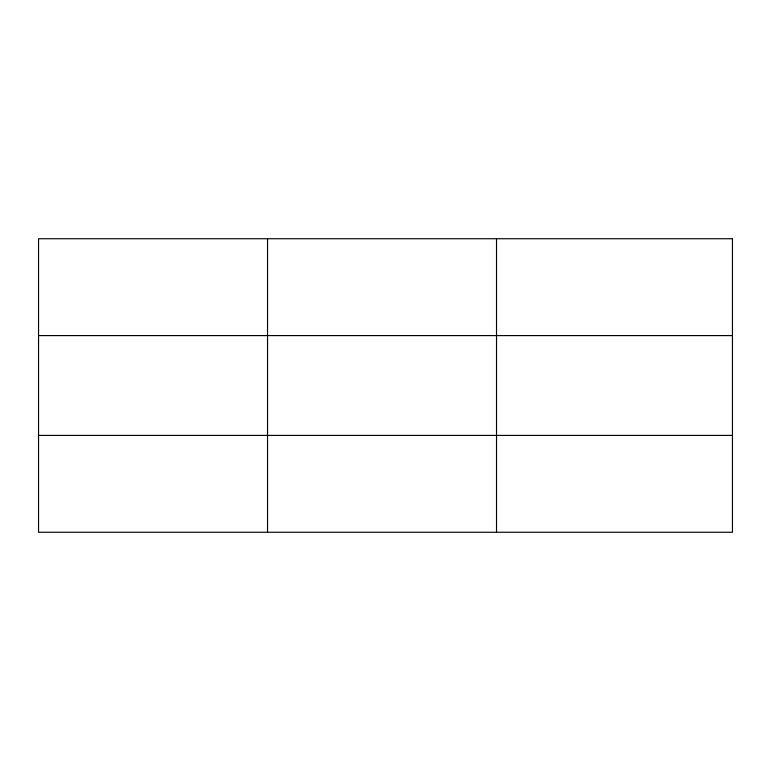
<?xml version="1.0" encoding="UTF-8"?>
<svg xmlns="http://www.w3.org/2000/svg" width="771" height="771" viewBox="0 0 771 771"><rect width="100%" height="100%" fill="white"/><g stroke="black" fill="none" stroke-linecap="round" stroke-linejoin="round"><path stroke-width="1.16" d="M267.537 238.731L267.537 532.269M496.524 238.731L496.524 532.269M38.55 335.597L732.45 335.597M38.55 435.403L732.45 435.403M732.45 238.731L732.45 532.269L38.55 532.269L38.55 238.731L732.45 238.731"/></g></svg>
